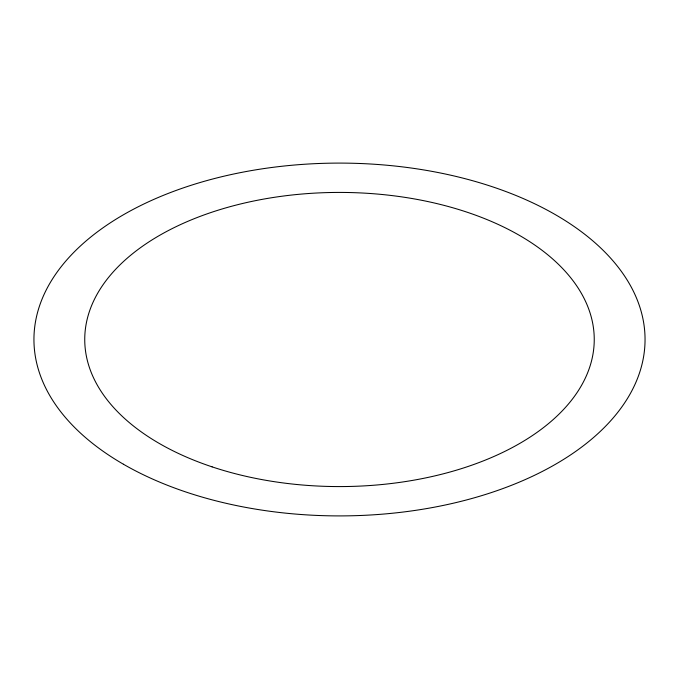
<?xml version="1.0" encoding="UTF-8"?>
<svg xmlns="http://www.w3.org/2000/svg" width="679" height="679" viewBox="0 0 679 679"><rect width="100%" height="100%" fill="white"/><g stroke="black" fill="none" stroke-linecap="round" stroke-linejoin="round"><path stroke-width="1.02" d="M123.442 464.241A305.55 176.404 0 0 0 634.636 385.154A305.55 176.404 0 0 0 260.422 169.105A305.55 176.404 0 0 0 123.442 464.241M212.128 466.872A254.744 147.071 0 0 0 594.244 339.5A254.744 147.071 0 0 0 212.128 212.128A254.744 147.071 0 0 0 212.128 466.872"/></g></svg>
